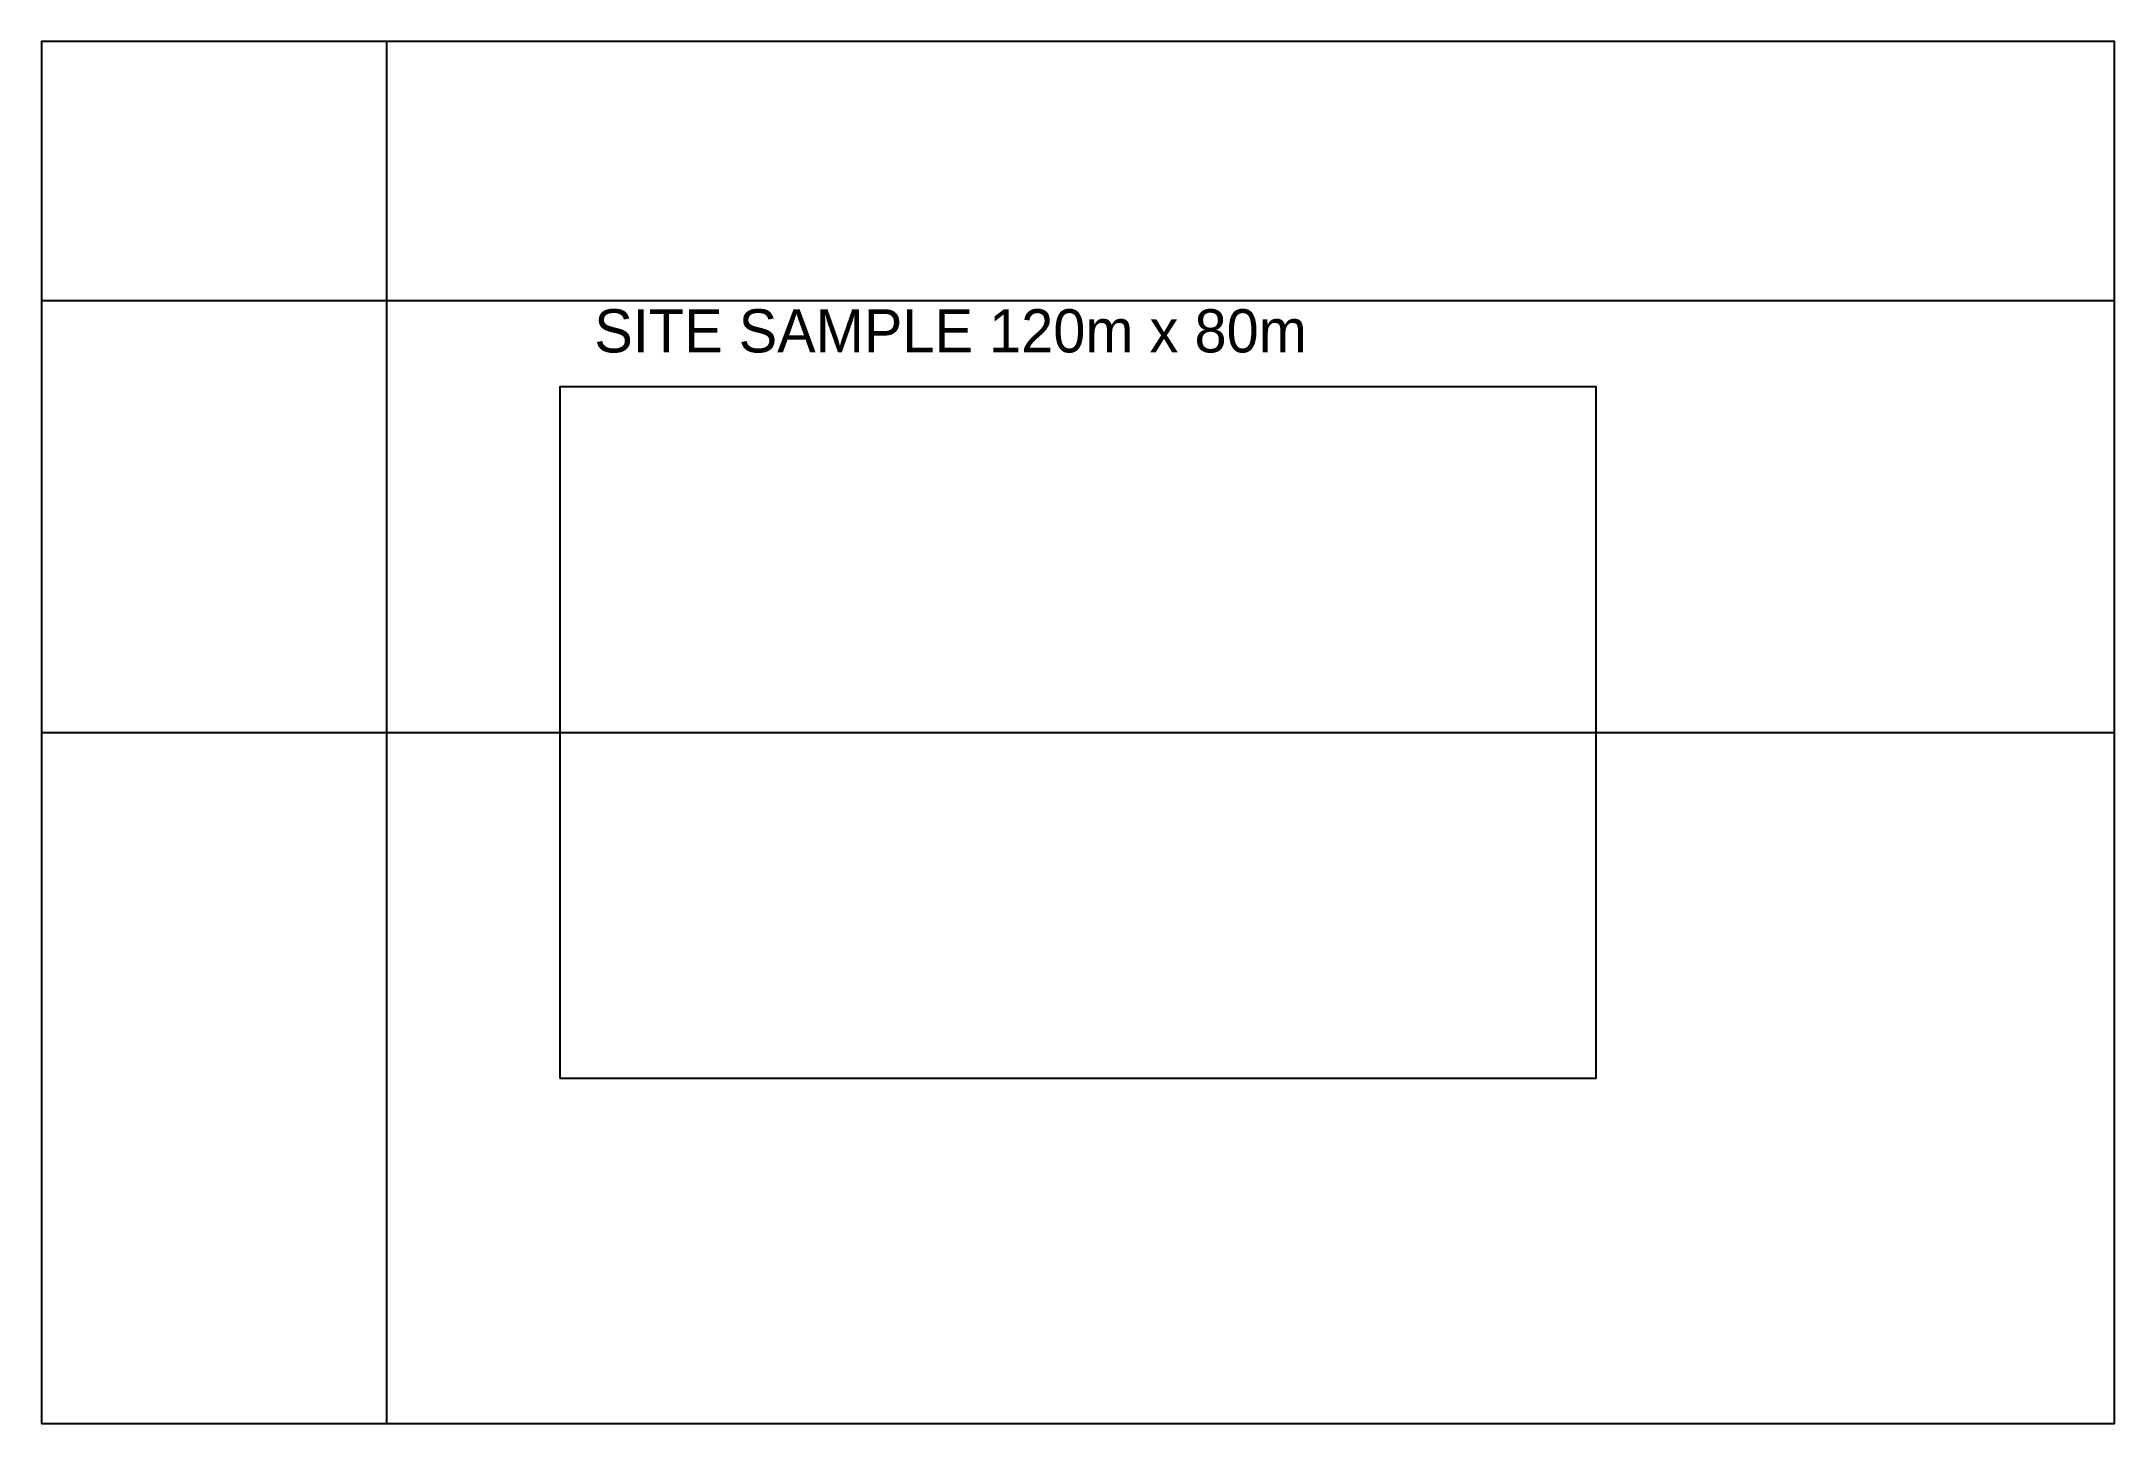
# Model space of a CAD drawing. Header units: millimetres. Extents: x -10000 to 110000, y -10000 to 70000.
import ezdxf

# ---------------------------------------------------------------- set-up
doc = ezdxf.new("R2010")
doc.units = ezdxf.units.MM
for name, color, linetype in [('SITE-BOUNDARY', 1, 'Continuous'), ('SITE-BUILDING', 7, 'Continuous'), ('SITE-ROAD', 8, 'Continuous')]:
    doc.layers.add(name, color=color, linetype=linetype)

msp = doc.modelspace()

# ---------------------------------------------------------------- linework, layer by layer
at = {"layer": 'SITE-BOUNDARY', "color": 1}
msp.add_lwpolyline([(-10000, -10000), (110000, -10000), (110000, 70000), (-10000, 70000)], close=True, dxfattribs=at)
at = {"layer": 'SITE-BUILDING', "color": 7}
msp.add_lwpolyline([(20000, 10000), (80000, 10000), (80000, 50000), (20000, 50000)], close=True, dxfattribs=at)
at = {"layer": 'SITE-ROAD', "color": 8}
for points in [[(10000, -10000), (10000, 70000)], [(-10000, 55000), (110000, 55000)], [(-10000, 30000), (110000, 30000)]]:
    msp.add_lwpolyline(points, dxfattribs=at)

# ---------------------------------------------------------------- texts
at = {"layer": 'SITE-BUILDING', "color": 7}
msp.add_text('SITE SAMPLE 120m x 80m', height=2500, dxfattribs=at).set_placement((22000, 52000))

doc.saveas('drawing.dxf')
